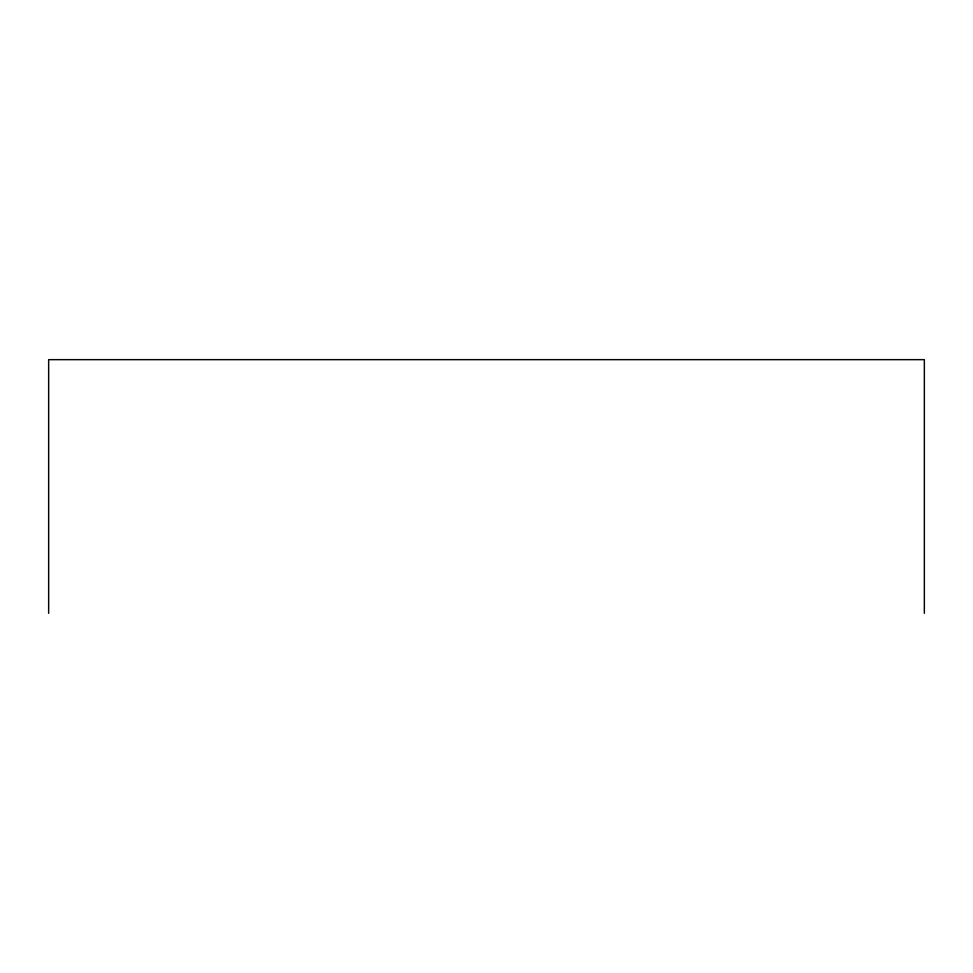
<?xml version="1.0" encoding="UTF-8"?>
<svg xmlns="http://www.w3.org/2000/svg" width="973" height="973" viewBox="0 0 973 973"><rect width="100%" height="100%" fill="white"/><g stroke="black" fill="none" stroke-linecap="round" stroke-linejoin="round"><path stroke-width="1.46" d="M924.35 613.343L924.35 359.657L48.65 359.657L48.65 613.343"/></g></svg>
